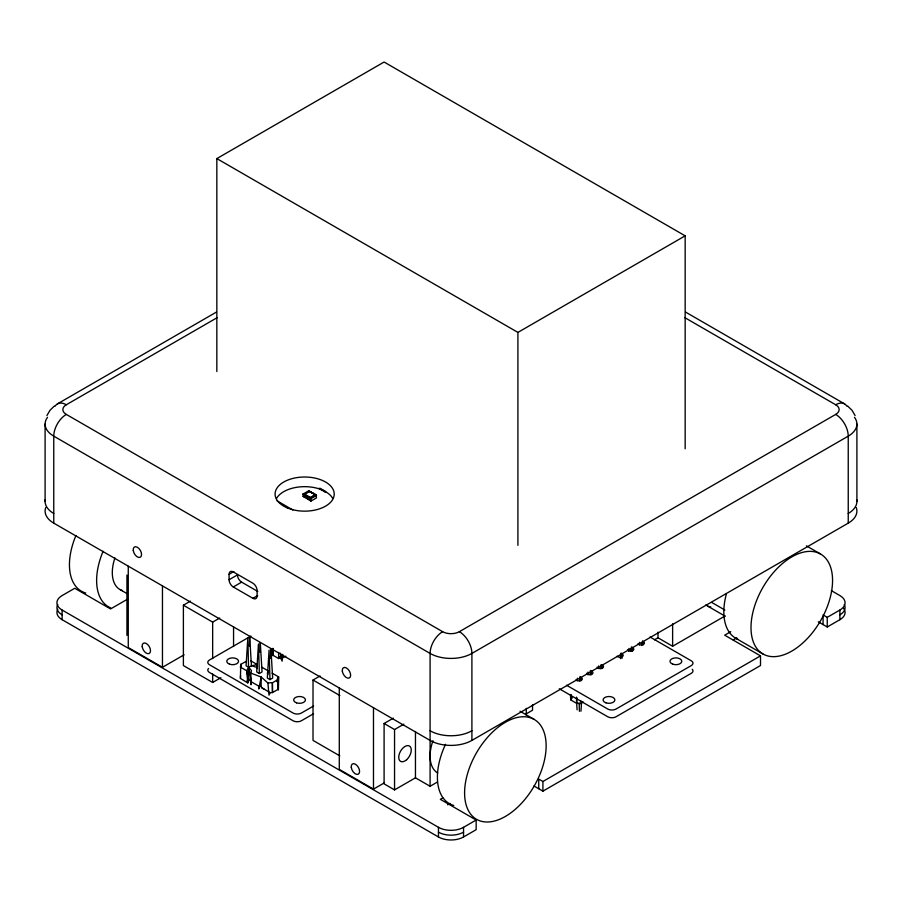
<?xml version="1.0" encoding="UTF-8"?>
<svg xmlns="http://www.w3.org/2000/svg" width="902" height="902" viewBox="0 0 902 902"><rect width="100%" height="100%" fill="white"/><g stroke="black" fill="none" stroke-linecap="round" stroke-linejoin="round"><path stroke-width="1.35" d="M272.088 673.14L278.526 676.861L278.053 679.51L272.505 682.746L272.483 692.556L270.093 692.657L261.749 687.707L261.095 686.388L261.197 677.007L250.846 673.14L251.466 670.603L248.749 667.345L246.077 665.8L247.836 637.849L248.851 680.39L247.757 682.893L240.428 678.428L240.71 664.368L246.449 661.234M570.571 694.844L571 700.087L576.558 703.323L576.57 697.133M240.687 667.176L240.71 664.368L240.744 666.849M278.526 676.861L278.368 689.748L278.526 676.861L277.218 679.307M273.193 649.09L273.103 655.314L278.639 658.561L281.142 655.427L280.308 653.183M257.217 668.529L257.284 664.594L250.846 660.873M267.826 674.685L267.905 670.727L261.467 667.006M309.612 491.477L315.463 494.668L310.029 497.724L304.177 494.431L309.612 491.24L315.463 494.668L310.029 498.005L304.177 494.431L309.612 491.24M249.347 646.182L249.662 636.451L251.432 665.8L248.749 667.345L246.663 670.727L247.757 682.893L247.193 680.48M259.968 652.315L260.283 642.585L262.054 671.934L259.37 673.478L256.698 671.934L258.457 643.983L259.37 673.478M270.589 658.449L270.904 648.718L272.675 678.067L269.991 679.612L267.319 678.067L269.078 650.116L269.991 679.612M280.443 655.021L281.142 655.427L281.041 658.629L282.134 661.132L282.743 654.367M240.428 678.428L240.53 675.587M570.538 697.426L570.628 694.98M257.138 667.345L257.284 664.594L251.432 665.8L257.07 667.367M579.636 680.897L579.873 676.861M580.978 711.216L581.486 702.827M590.258 674.775L590.494 670.727M600.879 668.641L601.115 664.594M620.441 658.64L620.768 653.251M631.141 651.165L631.389 647.117M641.762 645.031L641.931 642.337M577.133 680.852L577.381 678.203M587.754 674.719L588.003 672.08M598.376 668.585L598.624 665.947M628.649 651.109L628.897 648.47M639.27 644.975L639.518 642.337M267.398 673.433L267.905 670.727M281.864 654.999L281.041 658.629L285.833 656.194M261.095 686.388L259.472 686.523L258.75 689.004L261.197 677.007L267.905 682.983L268.999 695.16L270.093 692.657M572.195 697.573L571 700.087L570.977 694.45M46.893 415.551L50.027 410.252L54.402 406.013M276.711 681.608L278.053 679.51L278.109 689.365L272.483 692.556L272.291 682.622L267.905 682.983M304.177 493.89L303.76 494.375L304.177 493.89L310.863 497.757L311.077 501.016L316.512 497.881L315.892 494.86L308.563 490.88L303.128 494.014L303.128 496.427L311.077 501.016L305.011 496.788L304.177 493.89L303.128 494.014L311.077 498.603L316.512 495.469L308.563 490.88L309.194 490.992M576.558 703.323L581.159 703.56L583.064 701.846M216.841 371.523L216.841 158.594L384.094 62.024L685.159 235.839L685.159 448.768M57.435 403.882L216.469 312.058M55.157 406.159A17.736 10.238 60 0 1 66.308 404.761L217.326 317.572M216.841 158.594L517.906 332.41L685.159 235.839M127.554 599.142L110.574 608.951L74.753 588.273L62.125 595.557A17.736 10.238 0 0 0 62.125 610.045L62.125 619.697L438.451 836.977A17.736 10.238 0 0 0 463.549 836.977L476.166 829.682L476.166 820.031L440.345 799.341L442.781 797.943M310.446 498.005L311.077 498.603M324.483 491.59L324.9 491.105L319.883 488.207M257.701 595.557L252.921 598.319L233.268 586.976A5.908 3.416 60 0 1 229.085 579.727L229.085 574.303L233.866 571.541M220.889 677.706L212.658 682.464L183.388 665.563L183.388 605.208L190.446 601.127M229.085 579.727L237.451 574.901A5.908 3.416 60 0 0 241.635 582.14L257.814 591.486M233.268 586.976L241.635 582.14M183.388 605.208L212.658 622.109L219.716 618.028M128.264 566.242L128.264 647.557L162.461 667.3L184.109 654.807M250.948 636.057L209.489 659.993A5.84 3.371 0 0 0 209.489 664.763L293.116 713.054A5.84 3.371 0 0 0 301.381 713.054L313.569 706.007M339.84 755.887L313.017 740.395L313.017 680.04L320.063 675.97M313.569 713.73L301.381 720.777A5.84 3.371 0 0 1 293.116 720.777L209.489 672.486A5.84 3.371 0 0 1 208.531 668.461M66.308 404.761A11.827 6.833 0 0 0 66.308 414.413L442.634 631.682A11.827 6.833 0 0 0 459.366 631.682L835.692 414.413A11.827 6.833 0 0 0 835.692 404.761L684.674 317.572M437.38 782.057L430.096 786.273L415.461 777.817L394.546 789.893L384.094 783.849L384.094 723.494L393.385 718.139M384.094 723.494L394.546 729.538L403.837 724.171M339.287 688.079L339.287 769.383L373.484 789.137L384.308 782.88M45.731 507.567A29.563 17.07 0 0 0 53.759 523.137L430.096 740.407A29.563 17.07 0 0 0 471.904 740.407L848.241 523.137A29.563 17.07 0 0 0 856.269 507.567M525.573 714.249L532.541 710.224L532.541 704.609M654.502 639.811L657.986 637.793L672.621 646.249L724.96 616.021M730.755 631.682L724.689 635.188L760.51 655.867L760.51 665.518L542.914 791.155L533.95 785.98M447.629 804.798L450.053 803.4M733.179 639.935L736.821 637.838M62.125 610.045L438.451 827.314A17.736 10.238 0 0 0 463.549 827.314L476.166 820.031M538.731 788.743L538.731 779.08L542.914 781.493L760.51 655.867M823.064 614.916L827.247 617.329L839.875 610.045A17.736 10.238 0 0 0 839.875 595.557L831.351 590.641M818.294 621.816L827.247 626.991L839.875 619.697A17.736 10.238 0 0 0 843.618 608.388M303.128 494.014L303.76 494.138M303.128 496.427L305.011 497.036M316.512 495.469L315.892 494.86M685.531 312.058L844.565 403.882M806.433 545.879L820.617 554.065A57.672 33.295 -60 0 1 802.34 643.397A57.672 33.295 -60 0 1 752.392 614.555A57.672 33.295 -60 0 1 820.617 554.065M711.825 602.491L724.881 610.034M707.653 606.088L725.073 616.145M735.761 638.255L762.945 653.95M650.071 637.026L691.293 660.816A5.84 3.371 0 0 1 691.293 665.586L616.032 709.04A5.84 3.371 0 0 1 607.768 709.04L566.546 685.238M318.936 488.388L325.949 492.436L324.9 491.342M277.072 500.858L292.857 509.968M559.274 688.767L607.768 716.774A5.84 3.371 0 0 0 616.032 716.774L691.293 673.309A5.84 3.371 0 0 0 692.251 669.284M520.026 711.238L534.198 719.424A57.672 33.295 -60 0 1 515.921 808.756A57.672 33.295 -60 0 1 465.984 779.914A57.672 33.295 -60 0 1 534.198 719.424M313.017 680.04L339.84 695.532M120.383 589.773L127.351 593.798M240.225 667.006L246.663 670.727L248.851 680.39L251.049 680.209L248.749 667.345M259.472 686.523L251.151 681.72L251.004 684.765L250.846 673.14M261.749 687.707L264.41 689.376M847.598 406.013L851.973 410.252L855.107 415.551M642.664 640.939L643.058 644.93M632.043 647.072L632.437 651.064M621.422 653.206L621.952 658.528M601.905 665.879L602.175 668.54M591.148 670.682L591.554 674.673M580.527 676.816L580.933 680.807M580.911 700.809L581.159 703.56M281.142 655.427L281.323 658.032M576.649 702.827L577.088 709.818M579.152 702.962L579.422 711.306M430.096 756.778L430.096 756.18M576.66 697.618L576.761 703.199M272.697 649.271L272.776 655.72L273.058 648.29M856.9 424.075L856.9 501.411M848.241 523.137L848.241 436.14A29.563 17.07 0 0 0 854.465 417.288M839.875 610.045L839.875 619.697M827.247 617.329L827.247 626.991M823.064 616.303L823.064 624.579M672.621 623.789L672.621 646.249M657.986 632.178L657.986 637.793M542.914 781.493L542.914 791.155M526.272 708.284L526.272 715.297M517.906 332.41L517.906 545.338M471.904 740.407L471.904 653.42A17.736 10.238 60 0 0 459.366 631.682M463.549 827.314L463.549 836.977M438.451 827.314L438.451 836.977M430.096 786.273L430.096 653.42A17.736 10.238 -60 0 1 442.634 631.682M415.461 731.499L415.461 777.817M394.546 729.538L394.546 789.893M373.484 707.822L373.484 789.137M278.639 652.394L278.639 658.561M233.562 626.879L233.562 646.531M212.658 622.109L212.658 658.595M212.658 674.042L212.658 682.464M162.461 585.984L162.461 667.3M126.934 575.025L126.934 635.38M53.759 523.137L53.759 436.14A29.563 17.07 0 0 1 47.535 417.288M45.1 424.075L45.1 501.411M53.759 513.475A29.563 17.07 0 0 1 45.258 499.64M856.742 499.64A29.563 17.07 0 0 1 848.241 513.475M471.904 730.755A29.563 17.07 0 0 1 430.096 730.755M835.692 404.761A17.736 10.238 -60 0 1 846.843 406.159M835.692 414.413A17.736 10.238 60 0 1 848.241 436.14L471.904 653.42A29.563 17.07 0 0 1 430.096 653.42L53.759 436.14A17.736 10.238 -60 0 1 66.308 414.413M276.474 498.558A29.563 17.07 0 0 1 304.65 486.663A29.563 17.07 0 0 1 332.827 498.558M252.921 598.319A5.908 3.416 60 0 0 257.104 595.906L257.104 590.483A5.908 3.416 60 0 0 252.921 583.233L233.268 571.891A5.908 3.416 60 0 0 229.085 574.303M122.469 590.641A36.971 21.344 -60 0 1 114.937 557.898M437.673 772.969A36.971 21.344 -60 0 1 432.949 740.722M710.765 606.911A17.736 10.238 -60 0 1 706.029 604.712M110.698 607.925A57.672 33.295 -60 0 1 103.099 551.269M85.78 593.031A57.672 33.295 -60 0 1 75.915 535.574M453.751 805.475A57.672 33.295 -60 0 1 445.543 744.297M737.892 639.315A57.672 33.295 -60 0 1 726.392 593.911M62.125 619.697A17.736 10.238 0 0 1 57.762 609.346M62.125 614.871A17.736 10.238 0 0 1 57.762 604.52M463.549 832.151A17.736 10.238 0 0 1 438.451 832.151M844.238 604.52A17.736 10.238 0 0 1 839.875 614.871M281.875 657.806A3.247 1.883 0 0 1 278.617 657.152M642.675 641.423A3.247 1.883 0 0 1 643.239 644.558A3.247 1.883 0 0 1 638.052 643.577M631.851 647.501A3.247 1.883 0 0 1 632.798 650.601A3.247 1.883 0 0 1 627.499 649.835M621.016 653.589A3.247 1.883 0 0 1 622.414 656.588A3.247 1.883 0 0 1 617.058 656.216M602.175 665.169A3.247 1.883 0 0 1 602.074 668.281A3.247 1.883 0 0 1 597.113 667.063M590.303 670.987A3.247 1.883 0 0 1 592.93 672.915A3.247 1.883 0 0 1 590.043 674.696A3.247 1.883 0 0 1 586.537 673.32M580.538 677.289A3.247 1.883 0 0 1 581.283 680.345A3.247 1.883 0 0 1 576.074 679.702M342.332 671.189A5.908 3.416 60 0 0 349.097 678.078A5.908 3.416 60 0 0 347.958 669.16A5.908 3.416 60 0 0 342.332 671.189M133.259 550.479A5.908 3.416 60 0 0 140.024 557.368A5.908 3.416 60 0 0 138.885 548.45A5.908 3.416 60 0 0 133.259 550.479M287.298 507.905A29.563 17.07 0 0 0 334.056 495.841A29.563 17.07 0 0 0 292.586 478.5A29.563 17.07 0 0 0 287.298 507.905M406.622 759.732A8.873 5.119 -60 0 0 409.44 745.999A8.873 5.119 -60 0 0 398.943 755.301A8.873 5.119 -60 0 0 406.622 759.732M351.284 767.422A5.908 3.416 60 0 0 358.049 774.311A5.908 3.416 60 0 0 356.899 765.392A5.908 3.416 60 0 0 351.284 767.422M142.212 646.711A5.908 3.416 60 0 0 148.977 653.6A5.908 3.416 60 0 0 147.827 644.682A5.908 3.416 60 0 0 142.212 646.711M229.604 664.21A5.908 3.416 0 0 0 238.556 661.346A5.908 3.416 0 0 0 229.785 658.302A5.908 3.416 0 0 0 229.604 664.21M296.51 702.838A5.908 3.416 0 0 0 305.462 699.975A5.908 3.416 0 0 0 296.69 696.93A5.908 3.416 0 0 0 296.51 702.838M672.836 664.21A5.908 3.416 0 0 0 681.799 661.346A5.908 3.416 0 0 0 673.016 658.302A5.908 3.416 0 0 0 672.836 664.21M605.941 702.838A5.908 3.416 0 0 0 614.893 699.975A5.908 3.416 0 0 0 606.11 696.93A5.908 3.416 0 0 0 605.941 702.838"/></g></svg>
